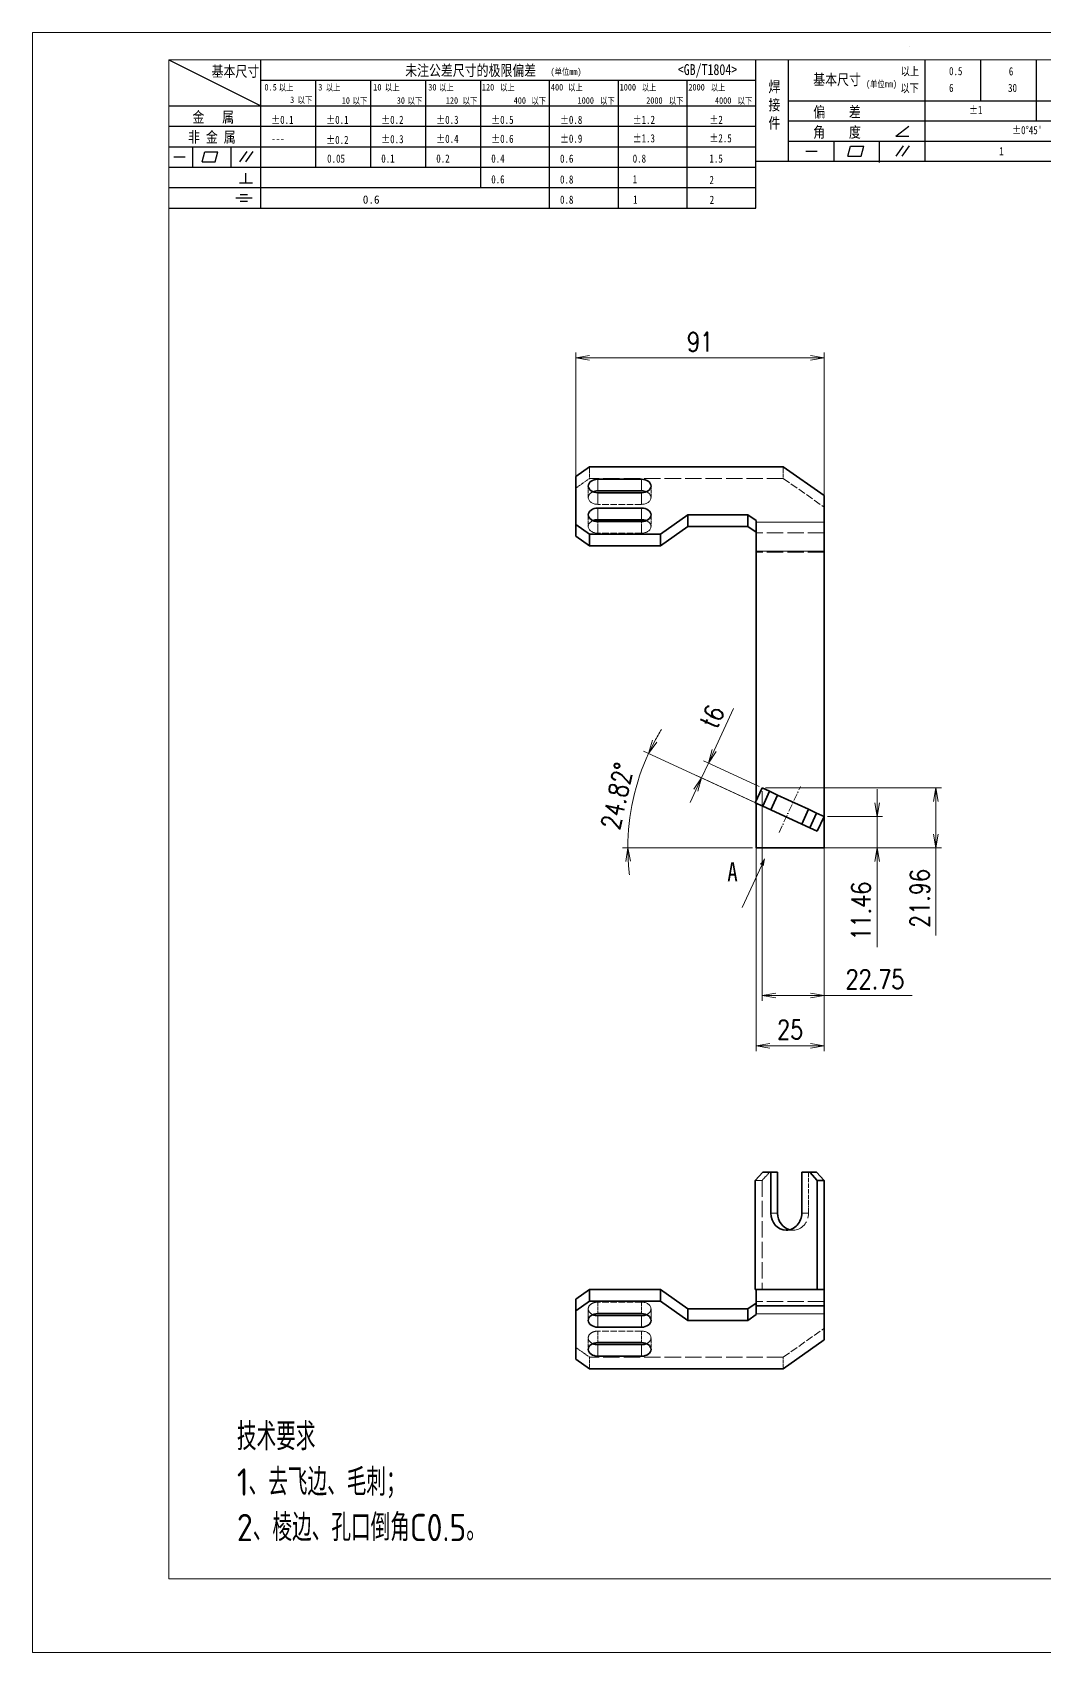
# Model space of a CAD drawing. Header units: millimetres. Extents: x -50143 to 104182, y -50696 to 54072.
# Drawn here: x -48336 to -47965, y 53478 to 54072 of the extents above; entities that cross this region are included whole.
import ezdxf
from ezdxf.enums import TextEntityAlignment as Align

# ---------------------------------------------------------------- set-up
doc = ezdxf.new("R2010")
doc.units = ezdxf.units.MM
doc.header["$LTSCALE"] = 0.5
doc.linetypes.add('DASHDOT', pattern=[18.5, 12, -3, 0.5, -3])
doc.linetypes.add('DASHED', pattern=[15, 12, -3])
doc.layers.add('图\\M+19E79\\M+195B6\\M+18E9A', color=7, linetype='Continuous')
doc.layers.add('材质', color=7, linetype='Continuous')
for name, color, linetype, lineweight in [('图框', 7, 'Continuous', 18), ('标注线', 3, 'Continuous', 18), ('细实线', 3, 'Continuous', 18)]:
    doc.layers.add(name, color=color, linetype=linetype, lineweight=lineweight)
doc.layers.add('打印', color=7, linetype='Continuous', lineweight=15, plot=False)
doc.layers.add('打印-禁用', color=7, linetype='Continuous', lineweight=15, plot=False)
doc.styles.add('DIM', font='romans.shx', dxfattribs={"width": 0.8, "bigfont": 'bigfont.shx'})
doc.styles.add('国标', font='simfang.ttf', dxfattribs={"width": 0.8})
doc.styles.add('机械长仿宋', font='gbenor.shx', dxfattribs={"height": 1, "bigfont": 'gbcbig.shx'})
doc.dimstyles.new('DEH 1-2', dxfattribs={"dimscale": 2, "dimtxt": 3.5, "dimasz": 2.5, "dimexe": 1, "dimexo": 0.625, "dimgap": 1.2, "dimtad": 1, "dimtoh": 1, "dimdsep": 46, "dimtxsty": 'DIM', "dimblk": 'OPEN', "dimcen": 0, "dimclrd": 8, "dimclre": 8, "dimclrt": 2, "dimazin": 2, "dimtfac": 0.5, "dimtmove": 0, "dimatfit": 3, "dimldrblk": 'OPEN', "dimfxl": 0, "dimtolj": 2, "dimlwd": 18, "dimlwe": 18, "dimarcsym": 0})
doc.dimstyles.new('DEH 1-2$0', dxfattribs={"dimscale": 2, "dimtxt": 3.5, "dimasz": 2.5, "dimexe": 1, "dimexo": 0.625, "dimgap": 1.2, "dimtad": 1, "dimdsep": 46, "dimtxsty": 'DIM', "dimblk": 'OPEN', "dimcen": 0, "dimclrd": 8, "dimclre": 8, "dimclrt": 2, "dimazin": 2, "dimtfac": 0.5, "dimtmove": 0, "dimatfit": 3, "dimldrblk": 'OPEN', "dimfxl": 0, "dimtolj": 2, "dimlwd": 13, "dimlwe": 13, "dimarcsym": 0})

# ---------------------------------------------------------------- blocks, each defined once
blk = doc.blocks.new('GZDEH零件A3图框V01版')
at = {"layer": '图\\M+19E79\\M+195B6\\M+18E9A', "color": 9}
for p, q in [((2882.49, -1554.46), (2899.37, -1562.92)), ((2899.37, -1581.67), (2899.37, -1554.46)), ((2990.09, -1581.67), (2990.09, -1554.46)), ((2996.09, -1573.08), (2996.09, -1554.46)), ((3021.09, -1561.98), (3021.09, -1554.46)), ((3031.31, -1561.98), (3031.31, -1554.46)), ((3041.53, -1561.98), (3041.53, -1554.46)), ((2899.37, -1558.24), (2990.09, -1558.24)), ((2909.45, -1574.17), (2909.45, -1558.24)), ((2919.53, -1574.17), (2919.53, -1558.24)), ((2929.61, -1574.17), (2929.61, -1558.24)), ((2939.69, -1577.92), (2939.69, -1558.24)), ((2952.29, -1581.67), (2952.29, -1558.24)), ((2964.89, -1581.67), (2964.89, -1558.24)), ((2977.49, -1581.67), (2977.49, -1558.24)), ((2996.09, -1561.98), (3113.09, -1561.98)), ((3021.09, -1573.08), (3021.09, -1561.98)), ((3041.53, -1565.68), (3041.53, -1561.98)), ((2882.49, -1562.92), (2990.09, -1562.92)), ((2882.49, -1566.67), (2990.09, -1566.67)), ((2996.09, -1565.68), (3113.09, -1565.68)), ((3015.75, -1568.51), (3018.15, -1566.66)), ((2882.49, -1570.42), (2990.09, -1570.42)), ((2886.92, -1574.12), (2886.92, -1570.42)), ((2893.91, -1574.12), (2893.91, -1570.42)), ((2996.09, -1569.38), (3113.09, -1569.38)), ((3004.42, -1573.08), (3004.42, -1569.38)), ((3006.97, -1572.12), (3007.45, -1570.33)), ((3007.45, -1570.33), (3009.86, -1570.33)), ((3009.39, -1572.12), (3009.86, -1570.33)), ((3012.75, -1573.08), (3012.75, -1569.38)), ((3015.75, -1568.51), (3018.15, -1568.51)), ((3015.81, -1572.12), (3017.15, -1570.26)), ((3016.89, -1572.12), (3018.23, -1570.26)), ((2883.43, -1572.27), (2885.49, -1572.27)), ((2888.59, -1573.16), (2889.07, -1571.37)), ((2888.59, -1573.16), (2891, -1573.16)), ((2889.07, -1571.37), (2891.48, -1571.37)), ((2891, -1573.16), (2891.48, -1571.37)), ((2895.52, -1573.16), (2896.85, -1571.3)), ((2896.6, -1573.16), (2897.94, -1571.3)), ((2990.09, -1573.08), (3113.09, -1573.08)), ((2999.26, -1571.23), (3001.32, -1571.23)), ((3006.97, -1572.12), (3009.39, -1572.12)), ((3012.75, -1573.33), (3012.75, -1573.08)), ((2882.49, -1574.17), (2990.09, -1574.17)), ((2895.42, -1577.05), (2897.81, -1577.05)), ((2896.58, -1577.05), (2896.58, -1575.28)), ((2882.49, -1577.92), (2990.09, -1577.92)), ((2894.79, -1579.77), (2897.77, -1579.77)), ((2895.57, -1579.17), (2896.92, -1579.17)), ((2882.49, -1581.67), (2990.09, -1581.67)), ((2895.57, -1580.37), (2896.93, -1580.37))]:
    blk.add_line(p, q, dxfattribs=at)
at = {"layer": '图框', "linetype": 'Continuous'}
for p, q in [((2882.49, -1554.46), (2882.49, -1832.96)), ((3272.49, -1554.46), (2882.49, -1554.46)), ((2882.49, -1832.96), (3272.49, -1832.96))]:
    blk.add_line(p, q, dxfattribs=at)
at = {"layer": '打印-禁用', "linetype": 'Continuous'}
for p, q in [((2857.49, -1549.46), (2857.49, -1846.46)), ((3277.49, -1549.46), (2857.49, -1549.46)), ((2857.49, -1846.46), (3277.49, -1846.46))]:
    blk.add_line(p, q, dxfattribs=at)
at = {"layer": '图\\M+19E79\\M+195B6\\M+18E9A', "color": 9, "style": '国标', "width": 0.8}
for s, height, p in [('基本尺寸', 2, (2890.33, -1557.58)), ('未注公差尺寸的极限偏差', 2, (2925.81, -1557.44)), ('<GB/T1804>', 2, (2975.78, -1557.27)), ('以上', 1.5, (3016.64, -1557.33)), ('0.5', 1.5, (3025.49, -1557.3)), ('6', 1.5, (3036.45, -1557.34)), ('30', 1.2, (2930.04, -1560.11)), ('基本尺寸', 2, (3000.6, -1559.1)), ('以下', 1.5, (3016.58, -1560.43)), ('6', 1.5, (3025.49, -1560.38)), ('30', 1.5, (3036.31, -1560.39)), ('金   属', 2, (2886.82, -1565.98)), ('±0.1', 1.5, (2901.27, -1566.23)), ('±0.1', 1.5, (2911.35, -1566.23)), ('±0.2', 1.5, (2921.43, -1566.23)), ('±0.3', 1.5, (2931.51, -1566.23)), ('±0.5', 1.5, (2941.59, -1566.23)), ('±0.8', 1.5, (2954.19, -1566.23)), ('±1.2', 1.5, (2967.51, -1566.23)), ('±2', 1.5, (2981.58, -1566.23)), ('偏    差', 2, (3000.6, -1565.04)), ('±1', 1.5, (3029.16, -1564.42)), ('非 金 属', 2, (2886.02, -1569.65)), ('±0.3', 1.5, (2921.43, -1569.77)), ('±0.4', 1.5, (2931.51, -1569.71)), ('±0.6', 1.5, (2941.59, -1569.71)), ('±0.9', 1.5, (2954.19, -1569.68)), ('±1.3', 1.5, (2967.51, -1569.62)), ('±2.5', 1.5, (2981.58, -1569.61)), ('角    度', 2, (3000.6, -1568.74)), ("±0%%D45'", 1.5, (3037.06, -1568.12)), ('---', 1.5, (2901.27, -1569.65)), ('±0.2', 1.5, (2911.35, -1569.92)), ('1', 1.5, (3034.69, -1571.98)), ('0.1', 1.5, (2921.43, -1573.34)), ('0.2', 1.5, (2931.51, -1573.33)), ('0.4', 1.5, (2941.59, -1573.33)), ('0.6', 1.5, (2954.19, -1573.35)), ('0.8', 1.5, (2967.51, -1573.33)), ('1.5', 1.5, (2981.58, -1573.34)), ('0.6', 1.5, (2941.59, -1577.14)), ('0.8', 1.5, (2954.19, -1577.17)), ('1', 1.5, (2967.51, -1577.12)), ('2', 1.5, (2981.58, -1577.26)), ('0.8', 1.5, (2954.19, -1580.87)), ('1', 1.5, (2967.59, -1580.86)), ('2', 1.5, (2981.62, -1580.89))]:
    blk.add_text(s, height=height, dxfattribs=at).set_placement(p)
at = {"layer": '图\\M+19E79\\M+195B6\\M+18E9A', "color": 9, "lineweight": 15, "style": '国标', "width": 0.8}
for s, p in [('(单位mm)', (2952.44, -1557.27)), ('0.5', (2900.03, -1560.11)), ('以上', (2902.64, -1560.16)), ('3', (2909.88, -1560.11)), ('以上', (2911.25, -1560.16)), ('10', (2919.96, -1560.11)), ('以上', (2922.09, -1560.16)), ('以上', (2932.02, -1560.16)), ('120', (2939.88, -1560.11)), ('以上', (2943.21, -1560.16)), ('400', (2952.52, -1560.11)), ('以上', (2955.68, -1560.16)), ('1000', (2965.12, -1560.11)), ('以上', (2969.16, -1560.16)), ('2000', (2977.72, -1560.11)), ('以上', (2981.8, -1560.16)), ('(单位mm)', (3010.27, -1559.51)), ('3', (2904.73, -1562.41)), ('以下', (2906.1, -1562.46)), ('10', (2914.19, -1562.54)), ('以下', (2916.18, -1562.59)), ('30', (2924.27, -1562.54)), ('以下', (2926.26, -1562.59)), ('120', (2933.26, -1562.54)), ('以下', (2936.34, -1562.59)), ('400', (2945.7, -1562.54)), ('以下', (2948.94, -1562.59)), ('1000', (2957.41, -1562.54)), ('以下', (2961.54, -1562.59)), ('2000', (2969.99, -1562.54)), ('以下', (2974.14, -1562.59)), ('4000', (2982.59, -1562.54)), ('以下', (2986.74, -1562.59))]:
    blk.add_text(s, height=1.2, dxfattribs=at).set_placement(p)
at = {"layer": '图\\M+19E79\\M+195B6\\M+18E9A', "color": 9, "lineweight": 13, "style": '国标'}
blk.add_text('0.6', height=1.5, dxfattribs=at).set_placement((2918.05, -1580.85))
at = {"layer": '图\\M+19E79\\M+195B6\\M+18E9A', "color": 9, "insert": (2992.39, -1558.41), "char_height": 2, "width": 3.1877, "attachment_point": 1, "style": '国标'}
blk.add_mtext('焊\\P接\\P件', dxfattribs=at)
at = {"layer": '图\\M+19E79\\M+195B6\\M+18E9A', "color": 9, "insert": (2911.51, -1573.37), "char_height": 1.5, "attachment_point": 7, "style": '国标'}
blk.add_mtext_dynamic_manual_height_columns('0.05', width=5.1982, gutter_width=12.5, heights=[0], dxfattribs=at)
blk = doc.blocks.new('DEH A3')
at = {"layer": '图框'}
blk.add_blockref('GZDEH零件A3图框V01版', (-2857.49, 1846.46), dxfattribs=at)
blk = doc.blocks.new('_Open')
at = {"color": 0, "linetype": 'ByBlock', "lineweight": -2}
for p, q in [((-1, 0.17), (0, 0)), ((-1, -0.17), (0, 0)), ((0, 0), (-1, 0))]:
    blk.add_line(p, q, dxfattribs=at)
blk = doc.blocks.new('*D500')
at = {"layer": 'Defpoints', "color": 0, "transparency": 16777216}
for p in [(-48045.91, 53952.22), (-48136.91, 53902.31), (-48045.91, 53897.46)]:
    blk.add_point(p, dxfattribs=at)
at = {"layer": '标注线', "color": 8, "lineweight": 13, "transparency": 16777216}
for p, q in [((-48136.91, 53903.56), (-48136.91, 53954.22)), ((-48045.91, 53898.71), (-48045.91, 53954.22)), ((-48131.91, 53952.22), (-48050.91, 53952.22))]:
    blk.add_line(p, q, dxfattribs=at)
at = {"layer": '标注线', "color": 8, "lineweight": 13, "transparency": 16777216, "xscale": 5, "yscale": 5, "zscale": 5, "rotation": 180}
blk.add_blockref('_Open', (-48136.91, 53952.22), dxfattribs=at)
at = {"layer": '标注线', "color": 8, "lineweight": 13, "transparency": 16777216, "xscale": 5, "yscale": 5, "zscale": 5}
blk.add_blockref('_Open', (-48045.91, 53952.22), dxfattribs=at)
at = {"layer": '标注线', "color": 2, "transparency": 16777216, "insert": (-48091.41, 53958.12), "char_height": 7, "attachment_point": 5, "style": 'DIM'}
blk.add_mtext('\\A2;91', dxfattribs=at)
blk = doc.blocks.new('*D501')
at = {"layer": 'Defpoints', "color": 0, "transparency": 16777216}
for p in [(-48070.91, 53842.45), (-48045.91, 53842.45), (-48045.91, 53700.05)]:
    blk.add_point(p, dxfattribs=at)
at = {"layer": '标注线', "color": 8, "lineweight": 13, "transparency": 16777216}
for p, q in [((-48070.91, 53841.2), (-48070.91, 53698.05)), ((-48045.91, 53841.2), (-48045.91, 53698.05)), ((-48065.91, 53700.05), (-48050.91, 53700.05))]:
    blk.add_line(p, q, dxfattribs=at)
at = {"layer": '标注线', "color": 8, "lineweight": 13, "transparency": 16777216, "xscale": 5, "yscale": 5, "zscale": 5, "rotation": 180}
blk.add_blockref('_Open', (-48070.91, 53700.05), dxfattribs=at)
at = {"layer": '标注线', "color": 8, "lineweight": 13, "transparency": 16777216, "xscale": 5, "yscale": 5, "zscale": 5}
blk.add_blockref('_Open', (-48045.91, 53700.05), dxfattribs=at)
at = {"layer": '标注线', "color": 2, "transparency": 16777216, "insert": (-48058.41, 53705.95), "char_height": 7, "attachment_point": 5, "style": 'DIM'}
blk.add_mtext('\\A2;25', dxfattribs=at)
blk = doc.blocks.new('*D502')
at = {"layer": 'Defpoints', "color": 0, "transparency": 16777216}
for p in [(-48114.5, 53796.1), (-48065.5, 53786.51), (-48054.16, 53781.27), (-48070.91, 53772.63), (-48045.91, 53772.63)]:
    blk.add_point(p, dxfattribs=at)
at = {"layer": '标注线', "color": 8, "lineweight": 18, "transparency": 16777216}
for p, q in [((-48066.64, 53787.04), (-48112.11, 53808.07)), ((-48072.16, 53772.63), (-48119.91, 53772.63))]:
    blk.add_line(p, q, dxfattribs=at)
for start, end in [(148.23153, 151.70717), (155.18281, 180), (183.47564, 186.95128)]:
    blk.add_arc((-48035.47, 53772.63), 82.44, start, end, dxfattribs=at)
at = {"layer": '标注线', "color": 8, "lineweight": 18, "transparency": 16777216, "xscale": 5, "yscale": 5, "zscale": 5}
for p, rotation in [((-48110.3, 53807.23), 243.4449901687998), ((-48117.91, 53772.63), 91.73782024717208)]:
    blk.add_blockref('_Open', p, dxfattribs=dict(at, rotation=rotation))
at = {"layer": '标注线', "color": 2, "transparency": 16777216, "insert": (-48121.75, 53791.61), "char_height": 7, "attachment_point": 5, "rotation": 77.59141, "style": 'DIM'}
blk.add_mtext('\\A2;24.82\\M+1818B', dxfattribs=at)
blk = doc.blocks.new('*D503')
at = {"layer": 'Defpoints', "color": 0, "transparency": 16777216}
for p in [(-48045.97, 53784.09), (-48045.97, 53772.63), (-48026.5, 53772.63)]:
    blk.add_point(p, dxfattribs=at)
at = {"layer": '标注线', "color": 8, "lineweight": 13, "transparency": 16777216}
for p, q in [((-48026.5, 53789.09), (-48026.5, 53794.09)), ((-48044.72, 53784.09), (-48024.5, 53784.09)), ((-48026.5, 53784.09), (-48026.5, 53772.63)), ((-48044.72, 53772.63), (-48024.5, 53772.63)), ((-48026.5, 53767.63), (-48026.5, 53736.23))]:
    blk.add_line(p, q, dxfattribs=at)
at = {"layer": '标注线', "color": 8, "lineweight": 13, "transparency": 16777216, "xscale": 5, "yscale": 5, "zscale": 5}
for p, rotation in [((-48026.5, 53784.09), 270), ((-48026.5, 53772.63), 90)]:
    blk.add_blockref('_Open', p, dxfattribs=dict(at, rotation=rotation))
at = {"layer": '标注线', "color": 2, "transparency": 16777216, "insert": (-48032.4, 53749.43), "char_height": 7, "attachment_point": 5, "rotation": 90, "style": 'DIM'}
blk.add_mtext('\\A2;11.46', dxfattribs=at)
blk = doc.blocks.new('*D504')
at = {"layer": 'Defpoints', "color": 0, "transparency": 16777216}
for p in [(-48068.66, 53794.58), (-48064.01, 53772.63), (-48004.99, 53772.63)]:
    blk.add_point(p, dxfattribs=at)
at = {"layer": '标注线', "color": 8, "lineweight": 13, "transparency": 16777216}
for p, q in [((-48067.41, 53794.58), (-48002.99, 53794.58)), ((-48004.99, 53789.58), (-48004.99, 53777.63)), ((-48062.76, 53772.63), (-48002.99, 53772.63)), ((-48004.99, 53772.63), (-48004.99, 53740.43))]:
    blk.add_line(p, q, dxfattribs=at)
at = {"layer": '标注线', "color": 8, "lineweight": 13, "transparency": 16777216, "xscale": 5, "yscale": 5, "zscale": 5}
for p, rotation in [((-48004.99, 53794.58), 90), ((-48004.99, 53772.63), 270)]:
    blk.add_blockref('_Open', p, dxfattribs=dict(at, rotation=rotation))
at = {"layer": '标注线', "color": 2, "transparency": 16777216, "insert": (-48010.89, 53754.03), "char_height": 7, "attachment_point": 5, "rotation": 90, "style": 'DIM'}
blk.add_mtext('\\A2;21.96', dxfattribs=at)
blk = doc.blocks.new('*D505')
at = {"layer": 'Defpoints', "color": 0, "transparency": 16777216}
for p in [(-48068.66, 53794.58), (-48045.91, 53772.63), (-48045.91, 53718.5)]:
    blk.add_point(p, dxfattribs=at)
at = {"layer": '标注线', "color": 8, "lineweight": 13, "transparency": 16777216}
for p, q in [((-48068.66, 53793.33), (-48068.66, 53716.5)), ((-48045.91, 53771.38), (-48045.91, 53716.5)), ((-48063.66, 53718.5), (-48050.91, 53718.5)), ((-48045.91, 53718.5), (-48013.71, 53718.5))]:
    blk.add_line(p, q, dxfattribs=at)
at = {"layer": '标注线', "color": 8, "lineweight": 13, "transparency": 16777216, "xscale": 5, "yscale": 5, "zscale": 5, "rotation": 180}
blk.add_blockref('_Open', (-48068.66, 53718.5), dxfattribs=at)
at = {"layer": '标注线', "color": 8, "lineweight": 13, "transparency": 16777216, "xscale": 5, "yscale": 5, "zscale": 5}
blk.add_blockref('_Open', (-48045.91, 53718.5), dxfattribs=at)
at = {"layer": '标注线', "color": 2, "transparency": 16777216, "insert": (-48027.31, 53724.4), "char_height": 7, "attachment_point": 5, "style": 'DIM'}
blk.add_mtext('\\A2;22.75', dxfattribs=at)
blk = doc.blocks.new('*D506')
at = {"layer": 'Defpoints', "color": 0, "transparency": 16777216}
for p in [(-48088.35, 53803.69), (-48068.66, 53794.58), (-48071.18, 53789.14)]:
    blk.add_point(p, dxfattribs=at)
at = {"layer": '标注线', "color": 8, "lineweight": 13, "transparency": 16777216}
for p, q in [((-48086.25, 53808.23), (-48079.12, 53823.66)), ((-48069.79, 53795.11), (-48090.17, 53804.53)), ((-48072.31, 53789.66), (-48092.68, 53799.09)), ((-48090.87, 53798.25), (-48088.35, 53803.69)), ((-48092.97, 53793.71), (-48095.07, 53789.17))]:
    blk.add_line(p, q, dxfattribs=at)
at = {"layer": '标注线', "color": 8, "lineweight": 13, "transparency": 16777216, "xscale": 5, "yscale": 5, "zscale": 5}
for p, rotation in [((-48088.35, 53803.69), 245.1807283916741), ((-48090.87, 53798.25), 65.18072839167408)]:
    blk.add_blockref('_Open', p, dxfattribs=dict(at, rotation=rotation))
at = {"layer": '标注线', "color": 2, "transparency": 16777216, "insert": (-48086.99, 53820.69), "char_height": 7, "attachment_point": 5, "rotation": 65.18073, "style": 'DIM'}
blk.add_mtext('\\A2;{\\Fromans,bigfont|c134;t}6', dxfattribs=at)

msp = doc.modelspace()

# ---------------------------------------------------------------- linework, layer by layer
at = {"color": 7, "lineweight": 35, "ltscale": 0.152912}
msp.add_line((-48136.911, 53908.764), (-48131.911, 53912.287), dxfattribs=at)
at = {"color": 7, "lineweight": 35}
for p, q in [((-48060.911, 53912.287), (-48131.911, 53912.287)), ((-48095.911, 53894.673), (-48073.911, 53894.673)), ((-48095.911, 53890.415), (-48073.911, 53890.415)), ((-48131.911, 53887.627), (-48105.911, 53887.627)), ((-48131.911, 53883.369), (-48105.911, 53883.369)), ((-48070.911, 53881.382), (-48070.911, 53789.714)), ((-48045.911, 53881.382), (-48045.911, 53772.627)), ((-48045.911, 53772.627), (-48070.911, 53772.627)), ((-48071.177, 53650.673), (-48071.177, 53610.673)), ((-48048.486, 53610.673), (-48048.486, 53650.673)), ((-48045.968, 53610.673), (-48045.968, 53650.673)), ((-48131.911, 53610.673), (-48105.911, 53610.673)), ((-48045.911, 53610.673), (-48070.911, 53610.673)), ((-48131.911, 53606.446), (-48105.911, 53606.446)), ((-48095.911, 53603.577), (-48073.911, 53603.577)), ((-48045.911, 53604.673), (-48070.911, 53604.673)), ((-48095.911, 53599.349), (-48073.911, 53599.349)), ((-48060.911, 53581.609), (-48131.911, 53581.609))]:
    msp.add_line(p, q, dxfattribs=at)
at = {"color": 1, "linetype": 'DASHED', "lineweight": 13, "ltscale": 0.106445}
for p, q in [((-48131.911, 53912.287), (-48131.911, 53908.029)), ((-48060.911, 53912.287), (-48060.911, 53908.029)), ((-48132.411, 53900.983), (-48132.411, 53905.241)), ((-48128.911, 53902.775), (-48128.911, 53898.518)), ((-48112.911, 53902.775), (-48112.911, 53898.518)), ((-48109.411, 53900.983), (-48109.411, 53905.241)), ((-48132.411, 53890.415), (-48132.411, 53894.673)), ((-48109.411, 53890.415), (-48109.411, 53894.673)), ((-48128.911, 53892.207), (-48128.911, 53887.949)), ((-48112.911, 53892.207), (-48112.911, 53887.949))]:
    msp.add_line(p, q, dxfattribs=at)
at = {"color": 7, "lineweight": 35, "ltscale": 0.458732}
msp.add_line((-48060.911, 53912.287), (-48045.911, 53901.718), dxfattribs=at)
at = {"color": 7, "lineweight": 35, "ltscale": 0.440353}
msp.add_line((-48136.911, 53908.764), (-48136.911, 53891.15), dxfattribs=at)
at = {"color": 1, "linetype": 'DASHED', "lineweight": 13, "ltscale": 0.152912}
msp.add_line((-48136.911, 53904.506), (-48131.911, 53908.029), dxfattribs=at)
at = {"color": 1, "linetype": 'DASHED', "lineweight": 13}
for p, q in [((-48060.911, 53908.029), (-48131.911, 53908.029)), ((-48045.911, 53888.062), (-48070.911, 53888.062)), ((-48045.911, 53880.966), (-48070.911, 53880.966)), ((-48068.658, 53650.673), (-48068.658, 53610.673)), ((-48070.911, 53610.673), (-48048.486, 53610.673)), ((-48045.911, 53606.242), (-48070.911, 53606.242)), ((-48060.911, 53585.836), (-48131.911, 53585.836))]:
    msp.add_line(p, q, dxfattribs=at)
at = {"color": 7, "lineweight": 35, "ltscale": 0.4}
for p, q in [((-48128.911, 53907.707), (-48112.911, 53907.707)), ((-48128.911, 53903.449), (-48112.911, 53903.45)), ((-48112.911, 53902.775), (-48128.911, 53902.775)), ((-48128.911, 53897.139), (-48112.911, 53897.139)), ((-48128.911, 53892.881), (-48112.911, 53892.881)), ((-48112.911, 53892.207), (-48128.911, 53892.207)), ((-48112.911, 53601.833), (-48128.911, 53601.833)), ((-48128.911, 53601.093), (-48112.911, 53601.093)), ((-48128.911, 53596.866), (-48112.911, 53596.866)), ((-48112.911, 53591.189), (-48128.911, 53591.189)), ((-48128.911, 53590.449), (-48112.911, 53590.449)), ((-48128.911, 53586.221), (-48112.911, 53586.221))]:
    msp.add_line(p, q, dxfattribs=at)
at = {"color": 7, "lineweight": 13, "ltscale": 0.106448}
msp.add_line((-48128.911, 53907.707), (-48128.911, 53903.449), dxfattribs=at)
at = {"color": 7, "lineweight": 13, "ltscale": 0.106445}
for p, q in [((-48112.911, 53907.707), (-48112.911, 53903.45)), ((-48128.911, 53897.139), (-48128.911, 53892.881)), ((-48112.911, 53897.139), (-48112.911, 53892.881))]:
    msp.add_line(p, q, dxfattribs=at)
at = {"color": 1, "linetype": 'DASHED', "lineweight": 13, "ltscale": 0.458732}
msp.add_line((-48060.911, 53908.029), (-48045.911, 53897.461), dxfattribs=at)
at = {"color": 7, "lineweight": 35, "ltscale": 0.242288}
msp.add_line((-48045.911, 53892.027), (-48045.911, 53901.718), dxfattribs=at)
at = {"color": 1, "linetype": 'DASHED', "lineweight": 13, "ltscale": 0.4}
for p, q in [((-48112.911, 53898.518), (-48128.911, 53898.518)), ((-48112.911, 53887.949), (-48128.911, 53887.949)), ((-48112.911, 53606.061), (-48128.911, 53606.061)), ((-48112.911, 53595.416), (-48128.911, 53595.416))]:
    msp.add_line(p, q, dxfattribs=at)
at = {"color": 7, "lineweight": 35, "ltscale": 0.30582}
msp.add_line((-48105.911, 53887.627), (-48095.911, 53894.673), dxfattribs=at)
at = {"color": 7, "lineweight": 35, "ltscale": 0.106445}
for p, q in [((-48095.911, 53890.415), (-48095.911, 53894.673)), ((-48073.911, 53890.415), (-48073.911, 53894.673)), ((-48136.911, 53886.892), (-48136.911, 53891.15))]:
    msp.add_line(p, q, dxfattribs=at)
at = {"color": 7, "lineweight": 35, "ltscale": 0.091747}
for p, q in [((-48073.911, 53894.673), (-48070.911, 53892.559)), ((-48073.911, 53890.415), (-48070.911, 53888.301))]:
    msp.add_line(p, q, dxfattribs=at)
at = {"color": 7, "lineweight": 35, "ltscale": 0.15291}
msp.add_line((-48136.911, 53891.15), (-48131.911, 53887.627), dxfattribs=at)
at = {"color": 7, "lineweight": 35, "ltscale": 0.305821}
msp.add_line((-48105.911, 53883.369), (-48095.911, 53890.415), dxfattribs=at)
at = {"color": 7, "lineweight": 35, "ltscale": 0.013303}
msp.add_line((-48070.911, 53892.559), (-48070.911, 53892.027), dxfattribs=at)
at = {"color": 7, "lineweight": 35, "ltscale": 0.266113}
for p, q in [((-48070.911, 53892.027), (-48070.911, 53881.382)), ((-48045.911, 53881.382), (-48045.911, 53892.027))]:
    msp.add_line(p, q, dxfattribs=at)
at = {"color": 7, "lineweight": 13}
for p, q in [((-48045.911, 53892.027), (-48070.911, 53892.027)), ((-48045.911, 53881.382), (-48070.911, 53881.382)), ((-48045.911, 53601.719), (-48070.911, 53601.719))]:
    msp.add_line(p, q, dxfattribs=at)
at = {"color": 7, "lineweight": 35, "ltscale": 0.152911}
msp.add_line((-48136.911, 53886.892), (-48131.911, 53883.369), dxfattribs=at)
at = {"color": 7, "lineweight": 35, "ltscale": 0.106447}
for p, q in [((-48131.911, 53883.369), (-48131.911, 53887.627)), ((-48105.911, 53883.369), (-48105.911, 53887.627))]:
    msp.add_line(p, q, dxfattribs=at)
at = {"color": 7, "lineweight": 35, "ltscale": 0.150001}
msp.add_line((-48071.177, 53789.138), (-48068.658, 53794.584), dxfattribs=at)
at = {"color": 7, "lineweight": 35, "ltscale": 0.074993}
msp.add_line((-48068.658, 53794.584), (-48065.936, 53793.325), dxfattribs=at)
at = {"color": 7, "lineweight": 35, "ltscale": 0.150002}
for p, q in [((-48068.454, 53787.879), (-48065.936, 53793.325)), ((-48048.691, 53785.35), (-48051.209, 53779.904))]:
    msp.add_line(p, q, dxfattribs=at)
at = {"color": 7, "lineweight": 35, "ltscale": 0.081236}
for p, q in [((-48065.936, 53793.325), (-48062.986, 53791.961)), ((-48054.158, 53781.268), (-48051.209, 53779.904))]:
    msp.add_line(p, q, dxfattribs=at)
at = {"color": 2, "linetype": 'DASHDOT', "lineweight": 13, "ltscale": 0.465718}
msp.add_line((-48062.482, 53778.16), (-48054.663, 53795.069), dxfattribs=at)
at = {"color": 7, "lineweight": 35, "ltscale": 0.074994}
for p, q in [((-48071.177, 53789.138), (-48068.454, 53787.879)), ((-48048.691, 53785.35), (-48045.968, 53784.091))]:
    msp.add_line(p, q, dxfattribs=at)
at = {"color": 1, "linetype": 'DASHED', "lineweight": 13, "ltscale": 0.017459}
msp.add_line((-48070.911, 53789.714), (-48070.911, 53789.015), dxfattribs=at)
at = {"color": 7, "lineweight": 35, "ltscale": 0.409702}
msp.add_line((-48070.911, 53789.015), (-48070.911, 53772.627), dxfattribs=at)
at = {"color": 7, "lineweight": 35, "ltscale": 0.081257}
for p, q in [((-48068.454, 53787.879), (-48065.504, 53786.515)), ((-48051.641, 53786.714), (-48048.691, 53785.35))]:
    msp.add_line(p, q, dxfattribs=at)
at = {"color": 7, "lineweight": 35, "ltscale": 0.149991}
for p, q in [((-48062.986, 53791.961), (-48065.504, 53786.515)), ((-48051.641, 53786.714), (-48054.158, 53781.268)), ((-48045.968, 53784.091), (-48048.486, 53778.645))]:
    msp.add_line(p, q, dxfattribs=at)
at = {"color": 7, "lineweight": 35, "ltscale": 0.312502}
for p, q in [((-48051.641, 53786.714), (-48062.986, 53791.961)), ((-48065.504, 53786.515), (-48054.158, 53781.268))]:
    msp.add_line(p, q, dxfattribs=at)
at = {"color": 7, "lineweight": 13, "ltscale": 2.72958e-05}
msp.add_line((-48068.61, 53782.837), (-48068.609, 53782.837), dxfattribs=at)
at = {"color": 7, "lineweight": 35, "ltscale": 0.075015}
msp.add_line((-48051.209, 53779.904), (-48048.486, 53778.645), dxfattribs=at)
at = {"color": 7, "lineweight": 13, "ltscale": 0.427561}
msp.add_line((-48068.798, 53766.281), (-48075.976, 53750.758), dxfattribs=at)
at = {"color": 7, "lineweight": 35, "ltscale": 0.101282}
for p, q in [((-48071.177, 53650.673), (-48068.454, 53653.673)), ((-48048.691, 53653.673), (-48045.968, 53650.673))]:
    msp.add_line(p, q, dxfattribs=at)
at = {"color": 1, "linetype": 'DASHED', "lineweight": 13, "ltscale": 0.062964}
msp.add_line((-48071.177, 53650.673), (-48068.658, 53650.673), dxfattribs=at)
at = {"color": 1, "linetype": 'DASHED', "lineweight": 13, "ltscale": 0.101282}
msp.add_line((-48068.658, 53650.673), (-48065.936, 53653.673), dxfattribs=at)
at = {"color": 7, "lineweight": 35, "ltscale": 0.073755}
msp.add_line((-48068.454, 53653.673), (-48065.504, 53653.673), dxfattribs=at)
at = {"color": 7, "lineweight": 35, "ltscale": 0.275}
for p, q in [((-48065.504, 53642.673), (-48065.504, 53653.673)), ((-48062.986, 53642.673), (-48062.986, 53653.673)), ((-48054.158, 53642.673), (-48054.158, 53653.673))]:
    msp.add_line(p, q, dxfattribs=at)
at = {"color": 7, "lineweight": 35, "ltscale": 0.062939}
for p, q in [((-48062.986, 53653.673), (-48065.504, 53653.673)), ((-48045.968, 53650.673), (-48048.486, 53650.673))]:
    msp.add_line(p, q, dxfattribs=at)
at = {"color": 7, "lineweight": 35, "ltscale": 0.07373}
msp.add_line((-48054.158, 53653.673), (-48051.209, 53653.673), dxfattribs=at)
at = {"color": 1, "linetype": 'DASHED', "lineweight": 13, "ltscale": 0.275}
msp.add_line((-48051.641, 53653.673), (-48051.641, 53642.673), dxfattribs=at)
at = {"color": 7, "lineweight": 35, "ltscale": 0.101298}
msp.add_line((-48051.209, 53653.673), (-48048.486, 53650.673), dxfattribs=at)
at = {"color": 7, "lineweight": 35, "ltscale": 0.062964}
msp.add_line((-48048.691, 53653.673), (-48051.209, 53653.673), dxfattribs=at)
at = {"color": 7, "lineweight": 35, "ltscale": 0.1}
for p, q in [((-48065.504, 53638.673), (-48065.504, 53642.673)), ((-48062.986, 53642.673), (-48062.986, 53638.673)), ((-48054.158, 53638.673), (-48054.158, 53642.673))]:
    msp.add_line(p, q, dxfattribs=at)
at = {"color": 7, "lineweight": 13, "ltscale": 0.062939}
msp.add_line((-48062.986, 53638.673), (-48065.504, 53638.673), dxfattribs=at)
at = {"color": 1, "linetype": 'DASHED', "lineweight": 13, "ltscale": 0.062939}
for p, q in [((-48051.641, 53638.673), (-48054.158, 53638.673)), ((-48059.831, 53632.423), (-48057.314, 53632.423)), ((-48048.486, 53610.673), (-48045.968, 53610.673))]:
    msp.add_line(p, q, dxfattribs=at)
at = {"color": 1, "linetype": 'DASHED', "lineweight": 13, "ltscale": 0.1}
msp.add_line((-48051.641, 53638.673), (-48051.641, 53642.673), dxfattribs=at)
at = {"color": 7, "lineweight": 35, "ltscale": 0.153278}
msp.add_line((-48136.911, 53607.125), (-48131.911, 53610.673), dxfattribs=at)
at = {"color": 7, "lineweight": 35, "ltscale": 0.105688}
for p, q in [((-48131.911, 53606.446), (-48131.911, 53610.673)), ((-48105.911, 53606.446), (-48105.911, 53610.673)), ((-48095.911, 53599.349), (-48095.911, 53603.577)), ((-48073.911, 53599.349), (-48073.911, 53603.577))]:
    msp.add_line(p, q, dxfattribs=at)
at = {"color": 7, "lineweight": 35, "ltscale": 0.306553}
for p, q in [((-48105.911, 53610.673), (-48095.911, 53603.577)), ((-48105.911, 53606.446), (-48095.911, 53599.349))]:
    msp.add_line(p, q, dxfattribs=at)
at = {"color": 7, "lineweight": 35, "ltscale": 0.006641}
msp.add_line((-48071.177, 53610.673), (-48070.911, 53610.673), dxfattribs=at)
at = {"color": 7, "lineweight": 35, "ltscale": 0.15}
for p, q in [((-48070.911, 53610.673), (-48070.911, 53604.673)), ((-48045.911, 53610.673), (-48045.911, 53604.673))]:
    msp.add_line(p, q, dxfattribs=at)
at = {"color": 7, "lineweight": 35, "ltscale": 0.105682}
msp.add_line((-48136.911, 53602.898), (-48136.911, 53607.125), dxfattribs=at)
at = {"color": 7, "lineweight": 35, "ltscale": 0.153275}
for p, q in [((-48136.911, 53602.898), (-48131.911, 53606.446)), ((-48136.911, 53585.157), (-48131.911, 53581.609))]:
    msp.add_line(p, q, dxfattribs=at)
at = {"color": 7, "lineweight": 35, "ltscale": 0.443524}
msp.add_line((-48136.911, 53585.157), (-48136.911, 53602.898), dxfattribs=at)
at = {"color": 1, "linetype": 'DASHED', "lineweight": 13, "ltscale": 0.105688}
for p, q in [((-48132.411, 53599.349), (-48132.411, 53603.577)), ((-48109.411, 53599.349), (-48109.411, 53603.577)), ((-48132.411, 53588.705), (-48132.411, 53592.932)), ((-48109.411, 53588.705), (-48109.411, 53592.932))]:
    msp.add_line(p, q, dxfattribs=at)
at = {"color": 1, "linetype": 'DASHED', "lineweight": 13, "ltscale": 0.105682}
for p, q in [((-48128.911, 53606.061), (-48128.911, 53601.833)), ((-48112.911, 53606.061), (-48112.911, 53601.833)), ((-48128.911, 53595.416), (-48128.911, 53591.189)), ((-48112.911, 53595.416), (-48112.911, 53591.189)), ((-48131.911, 53585.836), (-48131.911, 53581.609)), ((-48060.911, 53585.836), (-48060.911, 53581.609))]:
    msp.add_line(p, q, dxfattribs=at)
at = {"color": 7, "lineweight": 35, "ltscale": 0.091965}
for p, q in [((-48073.911, 53603.577), (-48070.911, 53605.706)), ((-48073.911, 53599.349), (-48070.911, 53601.478))]:
    msp.add_line(p, q, dxfattribs=at)
at = {"color": 7, "lineweight": 35, "ltscale": 0.073859}
for p, q in [((-48070.911, 53604.673), (-48070.911, 53601.719)), ((-48045.911, 53601.719), (-48045.911, 53604.673))]:
    msp.add_line(p, q, dxfattribs=at)
at = {"color": 7, "lineweight": 13, "ltscale": 0.105688}
for p, q in [((-48128.911, 53601.093), (-48128.911, 53596.866)), ((-48112.911, 53601.093), (-48112.911, 53596.866)), ((-48128.911, 53590.449), (-48128.911, 53586.221)), ((-48112.911, 53590.449), (-48112.911, 53586.221))]:
    msp.add_line(p, q, dxfattribs=at)
at = {"color": 7, "lineweight": 35, "ltscale": 0.006018}
msp.add_line((-48070.911, 53601.478), (-48070.911, 53601.719), dxfattribs=at)
at = {"color": 7, "lineweight": 35, "ltscale": 0.236646}
msp.add_line((-48045.911, 53601.719), (-48045.911, 53592.253), dxfattribs=at)
at = {"color": 1, "linetype": 'DASHED', "lineweight": 13, "ltscale": 0.459827}
msp.add_line((-48060.911, 53585.836), (-48045.911, 53596.48), dxfattribs=at)
at = {"color": 7, "lineweight": 35, "ltscale": 0.459827}
msp.add_line((-48060.911, 53581.609), (-48045.911, 53592.253), dxfattribs=at)
at = {"color": 1, "linetype": 'DASHED', "lineweight": 13, "ltscale": 0.153278}
msp.add_line((-48136.911, 53589.384), (-48131.911, 53585.836), dxfattribs=at)
at = {"color": 7, "lineweight": 35}
for centre, major_axis, ratio, start_param, end_param in [((-48128.911, 53905.241), (3.5, 0), 0.7045688, 1.5707963, 3.1415926), ((-48112.911, 53905.241), (3.5, 0), 0.7045688, 6.2831852, 7.8539816), ((-48128.911, 53905.241), (3.5, 0), 0.7045688, 3.1415926, 4.7123889), ((-48128.911, 53900.983), (3.5, 0), 0.7045688, 1.5707963, 2.0998071), ((-48112.911, 53905.241), (3.5, 0), 0.7045688, 4.7123889, 6.2831852), ((-48112.911, 53900.983), (3.5, 0), 0.7045688, 1.0417855, 1.5707963), ((-48128.911, 53894.673), (3.5, 0), 0.7045688, 1.5707963, 3.1415926), ((-48128.911, 53894.673), (3.5, 0), 0.7045688, 3.1415926, 4.7123889), ((-48112.911, 53894.673), (3.5, 0), 0.7045688, 6.2831852, 7.8539816), ((-48112.911, 53894.673), (3.5, 0), 0.7045688, 4.7123889, 6.2831852), ((-48128.911, 53890.415), (3.5, 0), 0.7045688, 1.5707963, 2.0998071), ((-48112.911, 53890.415), (3.5, 0), 0.7045688, 1.0417855, 1.5707963), ((-48059.831, 53638.673), (0, 6.25), 0.9076505, 1.5707963, 3.1415926), ((-48057.314, 53638.673), (0, -6.25), 0.9076505, 4.712389, 6.0593535), ((-48059.831, 53638.673), (0, 6.25), 0.9076505, 3.1415926, 4.712389), ((-48128.911, 53599.349), (3.5, 0), 0.7096357, 1.5707962, 3.1415926), ((-48128.911, 53599.349), (3.5, 0), 0.7096357, 3.1415926, 4.7123889), ((-48128.911, 53603.577), (3.5, 0), 0.7096357, 4.1595223, 4.7123889), ((-48112.911, 53599.349), (3.5, 0), 0.7096357, 6.2831852, 7.8539815), ((-48112.911, 53603.577), (3.5, 0), 0.7096357, 4.7123889, 5.2652557), ((-48112.911, 53599.349), (3.5, 0), 0.7096357, 4.7123889, 6.2831852), ((-48128.911, 53588.705), (3.5, 0), 0.7096357, 1.5707962, 3.1415926), ((-48128.911, 53592.932), (3.5, 0), 0.7096357, 4.1595223, 4.7123889), ((-48112.911, 53588.705), (3.5, 0), 0.7096357, 6.2831852, 7.8539815), ((-48112.911, 53592.932), (3.5, 0), 0.7096357, 4.7123889, 5.2652557), ((-48128.911, 53588.705), (3.5, 0), 0.7096357, 3.1415926, 4.7123889), ((-48112.911, 53588.705), (3.5, 0), 0.7096357, 4.7123889, 6.2831852)]:
    msp.add_ellipse(centre, major_axis=major_axis, ratio=ratio, start_param=start_param, end_param=end_param, dxfattribs=at)
at = {"color": 1, "linetype": 'DASHED', "lineweight": 13}
for centre, major_axis, ratio, start_param, end_param in [((-48128.911, 53900.983), (3.5, 0), 0.7045688, 2.0998071, 3.1415926), ((-48128.911, 53900.983), (3.5, 0), 0.7045688, 3.1415926, 4.7123889), ((-48112.911, 53900.983), (3.5, 0), 0.7045688, 4.7123889, 6.2831852), ((-48112.911, 53900.983), (3.5, 0), 0.7045688, 6.2831852, 7.3249708), ((-48128.911, 53890.415), (3.5, 0), 0.7045688, 2.0998071, 3.1415926), ((-48128.911, 53890.415), (3.5, 0), 0.7045688, 3.1415926, 4.7123889), ((-48112.911, 53890.415), (3.5, 0), 0.7045688, 4.7123889, 6.2831852), ((-48112.911, 53890.415), (3.5, 0), 0.7045688, 6.2831852, 7.3249708), ((-48057.314, 53638.673), (0, -6.25), 0.9076505, 6.2831853, 7.8539816), ((-48057.314, 53638.673), (0, -6.25), 0.9076505, 6.0593535, 6.2831853), ((-48128.911, 53603.577), (3.5, 0), 0.7096357, 1.5707962, 3.1415926), ((-48128.911, 53603.577), (3.5, 0), 0.7096357, 3.1415926, 4.1595223), ((-48112.911, 53603.577), (3.5, 0), 0.7096357, 6.2831852, 7.8539815), ((-48112.911, 53603.577), (3.5, 0), 0.7096357, 5.2652557, 6.2831852), ((-48128.911, 53592.932), (3.5, 0), 0.7096357, 1.5707962, 3.1415926), ((-48128.911, 53592.932), (3.5, 0), 0.7096357, 3.1415926, 4.1595223), ((-48112.911, 53592.932), (3.5, 0), 0.7096357, 6.2831852, 7.8539815), ((-48112.911, 53592.932), (3.5, 0), 0.7096357, 5.2652557, 6.2831852)]:
    msp.add_ellipse(centre, major_axis=major_axis, ratio=ratio, start_param=start_param, end_param=end_param, dxfattribs=at)
at = {"color": 7, "lineweight": 13}
msp.add_solid([(-48068.094, 53765.955), (-48067.582, 53768.911), (-48069.503, 53766.606)], dxfattribs=at)
at = {"layer": '打印'}
msp.add_lwpolyline([(-48336.167, 54071.549), (-47496.167, 54071.549), (-47496.167, 53477.549), (-48336.167, 53477.549)], close=True, dxfattribs=at)
at = {"layer": '细实线', "ltscale": 2.48512e-05}
msp.add_line((-48014.496, 54066.431), (-48014.495, 54066.429), dxfattribs=at)

# ---------------------------------------------------------------- block references
at = {"layer": '图框', "xscale": 2, "yscale": 2, "zscale": 2}
msp.add_blockref('DEH A3', (-48336.167, 53477.549), dxfattribs=at)

# ---------------------------------------------------------------- texts
at = {"layer": '材质', "color": 3, "style": '国标', "width": 0.8}
msp.add_text('A', height=7, dxfattribs=at).set_placement((-48079.533, 53760.311), align=Align.CENTER)
at = {"layer": '标注线', "color": 2, "insert": (-48261.211, 53518.315), "char_height": 10, "width": 229.64922, "attachment_point": 7, "style": '机械长仿宋'}
msp.add_mtext('\\A2;技术要求\\P1、去飞边、毛刺；\\P2、棱边、孔口倒角C0.5。', dxfattribs=at)

# ---------------------------------------------------------------- dimensions: what is measured, and where the dimension line sits
at = {"layer": '标注线'}
for base, p1, p2, picture, middle in [((-48045.911, 53952.224), (-48136.911, 53902.31), (-48045.911, 53897.461), '*D500', (-48091.411, 53958.124)), ((-48045.911, 53718.499), (-48068.658, 53794.584), (-48045.911, 53772.627), '*D505', (-48027.311, 53724.399))]:
    dim = msp.add_linear_dim(base=base, p1=p1, p2=p2, dimstyle='DEH 1-2$0', dxfattribs=at)
    dim.commit()
    dim.dimension.update_dxf_attribs({"geometry": picture, "text_midpoint": middle})
dim = msp.add_linear_dim(base=(-48045.911, 53700.048), p1=(-48070.911, 53842.453), p2=(-48045.911, 53842.453), dimstyle='DEH 1-2$0', dxfattribs=at)
dim.commit()
dim.dimension.update_dxf_attribs({"geometry": '*D501', "text_midpoint": (-48058.411, 53700.048), "dimtype": 160})
dim = msp.add_angular_dim_2l(base=(-48114.496, 53796.102), line1=((-48045.911, 53772.627), (-48070.911, 53772.627)), line2=((-48065.504, 53786.515), (-48054.158, 53781.268)), dimstyle='DEH 1-2', dxfattribs=at)
dim.commit()
dim.dimension.update_dxf_attribs({"geometry": '*D502', "text_midpoint": (-48121.746, 53791.609)})
dim = msp.add_aligned_dim(p1=(-48071.177, 53789.138), p2=(-48068.658, 53794.584), distance=21.697, text='{\\Fromans,bigfont|c134;t}<>', dimstyle='DEH 1-2$0', dxfattribs=at)
dim.commit()
dim.dimension.update_dxf_attribs({"geometry": '*D506', "text_midpoint": (-48086.99, 53820.69)})
dim = msp.add_linear_dim(base=(-48004.991, 53772.627), p1=(-48068.658, 53794.584), p2=(-48064.008, 53772.627), angle=90, dimstyle='DEH 1-2$0', dxfattribs=at)
dim.commit()
dim.dimension.update_dxf_attribs({"geometry": '*D504', "text_midpoint": (-48010.891, 53754.027)})
dim = msp.add_linear_dim(base=(-48026.497, 53772.627), p1=(-48045.968, 53784.091), p2=(-48045.968, 53772.627), angle=90, dimstyle='DEH 1-2$0', dxfattribs=at)
dim.commit()
dim.dimension.update_dxf_attribs({"geometry": '*D503', "text_midpoint": (-48026.497, 53749.427), "dimtype": 160})

doc.saveas('drawing.dxf')
